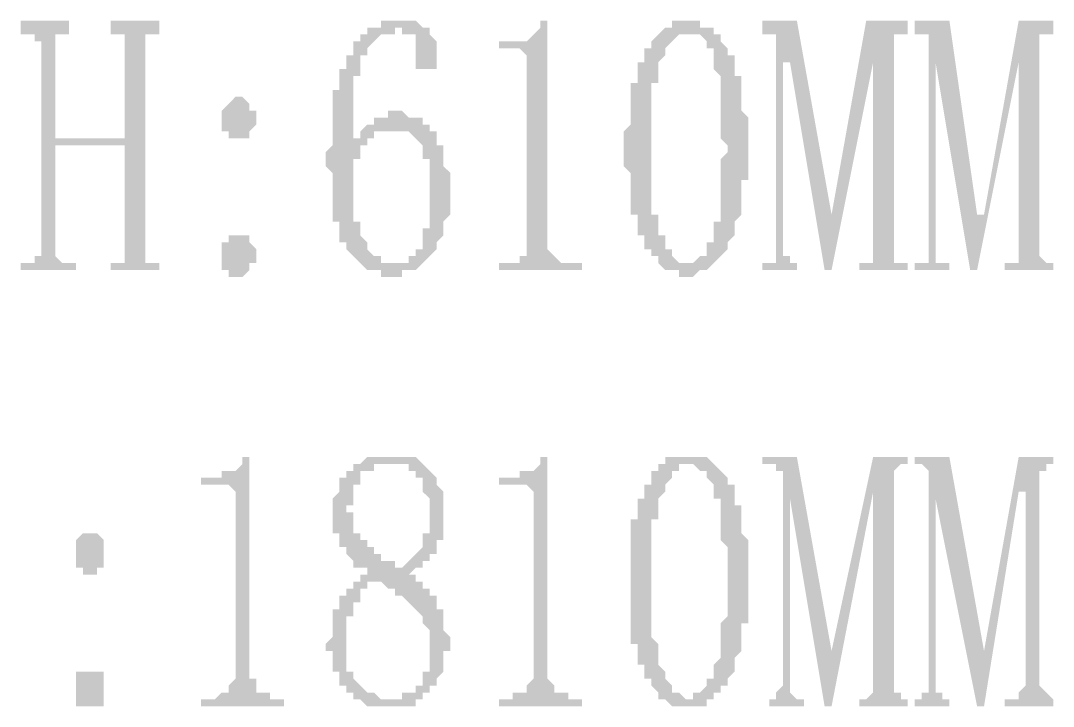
# Model space of a CAD drawing. Header units: inches. Extents: x 11 to 286, y 6 to 196.
# Drawn here: x 73.04 to 79.35, y 69.27 to 73.46 of the extents above; entities that cross this region are included whole.
import ezdxf

# ---------------------------------------------------------------- set-up
doc = ezdxf.new("R2010")
doc.units = ezdxf.units.IN
doc.header["$MEASUREMENT"] = 0
doc.layers.add('PDF_实体填充', color=7, linetype='Continuous', true_color=0xffffff)

msp = doc.modelspace()

# ---------------------------------------------------------------- hatches: boundary and pattern name
at = {"layer": 'PDF_实体填充', "transparency": 33554559}
for points in [[(73.8011, 72.0654), (73.8011, 72.0231), (73.8011, 71.9808), (73.8434, 71.9808), (73.8858, 71.9808), (73.8858, 71.9384), (73.5894, 71.9384), (73.5894, 71.9808), (73.6318, 71.9808), (73.6741, 71.9808), (73.6741, 72.0231), (73.6741, 72.0654), (73.6741, 72.7004), (73.2508, 72.7004), (73.2508, 72.0654), (73.2508, 72.0231), (73.2931, 71.9808), (73.3354, 71.9808), (73.3778, 71.9808), (73.3778, 71.9384), (73.0391, 71.9384), (73.0391, 71.9808), (73.0814, 71.9808), (73.1238, 71.9808), (73.1238, 72.0231), (73.1661, 72.0231), (73.1661, 72.0654), (73.1661, 73.3354), (73.1238, 73.3354), (73.1238, 73.3778), (73.0814, 73.3778), (73.0391, 73.3778), (73.0391, 73.4624), (73.3354, 73.4624), (73.3354, 73.3778), (73.2931, 73.3778), (73.2508, 73.3778), (73.2508, 73.3354), (73.2508, 72.7428), (73.6741, 72.7428), (73.6741, 73.3354), (73.6741, 73.3778), (73.6318, 73.3778), (73.5894, 73.3778), (73.5894, 73.4624), (73.8858, 73.4624), (73.8858, 73.3778), (73.8434, 73.3778), (73.8011, 73.3778), (73.8011, 73.3354)], [(76.2564, 73.4624), (76.2564, 72.1078), (76.2564, 72.0654), (76.2988, 72.0231), (76.3411, 71.9808), (76.3834, 71.9808), (76.4681, 71.9808), (76.4681, 71.9384), (75.9601, 71.9384), (75.9601, 71.9808), (76.0024, 71.9808), (76.0448, 71.9808), (76.0871, 71.9808), (76.0871, 72.0231), (76.1294, 72.0231), (76.1294, 72.0654), (76.1294, 72.1078), (76.1294, 73.2084), (76.1294, 73.2508), (76.0871, 73.2931), (75.9601, 73.2931), (75.9601, 73.3354), (76.0024, 73.3354), (76.0448, 73.3354), (76.0871, 73.3354), (76.1294, 73.3354), (76.1718, 73.3778), (76.2141, 73.4201), (76.2141, 73.4624)], [(78.3731, 72.0654), (78.3731, 72.0231), (78.3731, 71.9808), (78.4154, 71.9808), (78.4578, 71.9808), (78.4578, 71.9384), (78.1614, 71.9384), (78.1614, 71.9808), (78.2038, 71.9808), (78.2461, 71.9808), (78.2461, 72.0231), (78.2461, 72.0654), (78.2461, 73.2084), (77.9921, 71.9384), (77.9498, 71.9384), (77.7381, 73.2084), (77.6958, 73.2084), (77.6958, 72.0654), (77.6958, 72.0231), (77.7381, 72.0231), (77.7381, 71.9808), (77.7804, 71.9808), (77.7804, 71.9384), (77.5688, 71.9384), (77.5688, 71.9808), (77.6111, 71.9808), (77.6534, 71.9808), (77.6534, 72.0231), (77.6534, 72.0654), (77.6534, 73.3354), (77.6534, 73.3778), (77.6111, 73.3778), (77.5688, 73.3778), (77.5688, 73.4624), (77.7804, 73.4624), (77.9921, 72.2771), (78.2038, 73.4624), (78.4578, 73.4624), (78.4578, 73.3778), (78.4154, 73.3778), (78.3731, 73.3778), (78.3731, 73.3354)], [(79.2621, 72.0654), (79.2621, 72.0231), (79.3044, 71.9808), (79.3468, 71.9808), (79.3468, 71.9384), (79.0504, 71.9384), (79.0504, 71.9808), (79.0928, 71.9808), (79.1351, 71.9808), (79.1351, 72.0231), (79.1351, 72.0654), (79.1351, 73.2084), (78.8811, 71.9384), (78.8388, 71.9384), (78.6271, 73.2084), (78.6271, 72.0654), (78.6271, 72.0231), (78.6271, 71.9808), (78.6694, 71.9808), (78.7118, 71.9808), (78.7118, 71.9384), (78.5001, 71.9384), (78.5001, 71.9808), (78.5424, 71.9808), (78.5848, 71.9808), (78.5848, 72.0231), (78.5848, 72.0654), (78.5848, 73.3354), (78.5848, 73.3778), (78.5424, 73.3778), (78.5001, 73.3778), (78.5001, 73.4624), (78.7118, 73.4624), (78.8811, 72.2771), (78.9234, 72.2771), (79.1351, 73.4624), (79.3468, 73.4624), (79.3468, 73.3778), (79.3044, 73.3778), (79.2621, 73.3778), (79.2621, 73.3354)], [(74.4361, 70.8378), (74.4361, 69.4831), (74.4361, 69.4408), (74.4784, 69.4408), (74.4784, 69.3984), (74.4784, 69.3561), (74.5208, 69.3561), (74.5631, 69.3561), (74.5631, 69.3138), (74.6054, 69.3138), (74.6478, 69.3138), (74.6478, 69.2714), (74.1398, 69.2714), (74.1398, 69.3138), (74.2244, 69.3138), (74.2668, 69.3561), (74.3091, 69.3561), (74.3091, 69.3984), (74.3514, 69.4408), (74.3514, 69.4831), (74.3514, 70.5414), (74.3514, 70.5838), (74.3091, 70.6261), (74.2668, 70.6261), (74.1398, 70.6261), (74.1398, 70.6684), (74.2244, 70.6684), (74.2668, 70.6684), (74.2668, 70.7108), (74.3091, 70.7108), (74.3514, 70.7108), (74.3938, 70.7531), (74.3938, 70.7954), (74.4361, 70.7954)], [(76.2564, 70.8378), (76.2564, 69.4831), (76.2564, 69.4408), (76.2988, 69.3984), (76.2988, 69.3561), (76.3411, 69.3561), (76.3834, 69.3561), (76.3834, 69.3138), (76.4258, 69.3138), (76.4681, 69.3138), (76.4681, 69.2714), (75.9601, 69.2714), (75.9601, 69.3138), (76.0024, 69.3138), (76.0448, 69.3138), (76.0448, 69.3561), (76.0871, 69.3561), (76.1294, 69.3561), (76.1294, 69.3984), (76.1718, 69.4408), (76.1718, 69.4831), (76.1718, 70.5414), (76.1718, 70.5838), (76.1294, 70.6261), (76.0871, 70.6261), (75.9601, 70.6261), (75.9601, 70.6684), (76.0024, 70.6684), (76.0448, 70.6684), (76.0871, 70.6684), (76.0871, 70.7108), (76.1294, 70.7108), (76.1718, 70.7108), (76.2141, 70.7531), (76.2141, 70.7954), (76.2564, 70.7954)], [(78.3731, 69.3984), (78.3731, 69.3561), (78.4154, 69.3561), (78.4154, 69.3138), (78.4578, 69.3138), (78.4578, 69.2714), (78.1614, 69.2714), (78.1614, 69.3138), (78.2038, 69.3138), (78.2461, 69.3561), (78.2461, 69.3984), (78.2461, 70.5838), (77.9921, 69.2714), (77.9498, 69.2714), (77.7381, 70.5414), (77.7381, 69.3984), (77.7381, 69.3561), (77.7804, 69.3138), (77.8228, 69.3138), (77.8228, 69.2714), (77.6111, 69.2714), (77.6111, 69.3138), (77.6534, 69.3138), (77.6534, 69.3561), (77.6958, 69.3984), (77.6958, 70.6684), (77.6958, 70.7108), (77.6534, 70.7108), (77.6534, 70.7531), (77.6111, 70.7531), (77.5688, 70.7531), (77.5688, 70.7954), (77.7804, 70.7954), (77.9921, 69.6101), (78.2461, 70.7954), (78.4578, 70.7954), (78.4578, 70.7531), (78.4154, 70.7531), (78.3731, 70.7108), (78.3731, 70.6684)], [(79.2621, 69.3984), (79.3044, 69.3561), (79.3468, 69.3138), (79.3468, 69.2714), (79.0504, 69.2714), (79.0504, 69.3138), (79.0928, 69.3138), (79.1351, 69.3138), (79.1351, 69.3561), (79.1774, 69.3984), (79.1774, 70.5838), (79.1351, 70.5838), (78.9234, 69.2714), (78.8811, 69.2714), (78.6271, 70.5414), (78.6271, 69.3984), (78.6271, 69.3561), (78.6694, 69.3561), (78.6694, 69.3138), (78.7118, 69.3138), (78.7118, 69.2714), (78.5001, 69.2714), (78.5001, 69.3138), (78.5424, 69.3138), (78.5424, 69.3561), (78.5848, 69.3561), (78.5848, 69.3984), (78.5848, 70.6684), (78.5848, 70.7108), (78.5424, 70.7531), (78.5001, 70.7531), (78.5001, 70.7954), (78.7118, 70.7954), (78.9234, 69.6101), (79.1351, 70.7954), (79.3468, 70.7954), (79.3468, 70.7531), (79.3044, 70.7531), (79.3044, 70.7108), (79.2621, 70.7108), (79.2621, 70.6684)]]:
    msp.add_hatch(color=7, dxfattribs=at).paths.add_polyline_path(points, flags=0)
h = msp.add_hatch(color=7, dxfattribs=at)
h.paths.add_polyline_path([(75.0711, 72.5311), (75.0711, 72.4888), (75.0711, 72.4888), (75.0711, 72.4464), (75.0711, 72.4041), (75.0711, 72.4041), (75.0711, 72.3618), (75.0711, 72.3618), (75.0711, 72.3194), (75.0711, 72.3194), (75.0711, 72.2771), (75.0711, 72.2771), (75.0711, 72.2348), (75.1134, 72.2348), (75.1134, 72.1924), (75.1134, 72.1924), (75.1134, 72.1501), (75.1134, 72.1501), (75.1134, 72.1501), (75.1558, 72.1078), (75.1558, 72.1078), (75.1558, 72.0654), (75.1558, 72.0654), (75.1981, 72.0231), (75.1981, 72.0231), (75.1981, 72.0231), (75.2404, 72.0231), (75.2404, 71.9808), (75.2404, 71.9808), (75.2828, 71.9808), (75.2828, 71.9808), (75.2828, 71.9808), (75.3251, 71.9808), (75.3251, 71.9808), (75.3674, 71.9808), (75.3674, 71.9808), (75.3674, 71.9808), (75.4098, 71.9808), (75.4098, 71.9808), (75.4098, 72.0231), (75.4521, 72.0231), (75.4521, 72.0231), (75.4521, 72.0654), (75.4944, 72.0654), (75.4944, 72.0654), (75.4944, 72.1078), (75.4944, 72.1078), (75.4944, 72.1078), (75.4944, 72.1501), (75.4944, 72.1501), (75.4944, 72.1924), (75.5368, 72.1924), (75.5368, 72.2348), (75.5368, 72.2348), (75.5368, 72.2771), (75.5368, 72.2771), (75.5368, 72.3194), (75.5368, 72.3618), (75.5368, 72.3618), (75.5368, 72.4041), (75.5368, 72.4464), (75.5368, 72.4464), (75.5368, 72.4888), (75.5368, 72.5311), (75.5368, 72.5311), (75.5368, 72.5734), (75.5368, 72.5734), (75.5368, 72.6158), (75.4944, 72.6158), (75.4944, 72.6581), (75.4944, 72.6581), (75.4944, 72.6581), (75.4944, 72.7004), (75.4944, 72.7004), (75.4521, 72.7428), (75.4521, 72.7428), (75.4521, 72.7428), (75.4098, 72.7851), (75.4098, 72.7851), (75.4098, 72.7851), (75.3674, 72.7851), (75.3674, 72.7851), (75.3251, 72.7851), (75.3251, 72.7851), (75.3251, 72.7851), (75.2828, 72.7851), (75.2828, 72.7851), (75.2404, 72.7851), (75.2404, 72.7851), (75.2404, 72.7851), (75.1981, 72.7851), (75.1981, 72.7428), (75.1981, 72.7428), (75.1558, 72.7428), (75.1558, 72.7428), (75.1558, 72.7004), (75.1558, 72.7004), (75.1134, 72.7004), (75.1134, 72.6581), (75.1134, 72.6581), (75.1134, 72.6158), (75.0711, 72.6158), (75.0711, 72.5734), (75.0711, 72.5734), (75.0711, 72.5311), (75.0711, 72.5311), (75.0711, 72.5311)], flags=0)
h.paths.add_polyline_path([(75.3251, 72.9121), (75.3674, 72.9121), (75.3674, 72.9121), (75.4098, 72.8698), (75.4098, 72.8698), (75.4098, 72.8698), (75.4521, 72.8698), (75.4521, 72.8698), (75.4944, 72.8698), (75.4944, 72.8698), (75.4944, 72.8274), (75.5368, 72.8274), (75.5368, 72.8274), (75.5368, 72.7851), (75.5791, 72.7851), (75.5791, 72.7851), (75.5791, 72.7428), (75.5791, 72.7428), (75.5791, 72.7428), (75.5791, 72.7004), (75.6214, 72.7004), (75.6214, 72.6581), (75.6214, 72.6581), (75.6214, 72.6158), (75.6214, 72.6158), (75.6214, 72.5734), (75.6214, 72.5734), (75.6638, 72.5311), (75.6638, 72.5311), (75.6638, 72.4888), (75.6638, 72.4888), (75.6638, 72.4464), (75.6638, 72.4464), (75.6638, 72.4041), (75.6638, 72.3618), (75.6638, 72.3618), (75.6638, 72.3194), (75.6638, 72.3194), (75.6638, 72.2771), (75.6214, 72.2348), (75.6214, 72.2348), (75.6214, 72.1924), (75.6214, 72.1924), (75.6214, 72.1501), (75.6214, 72.1501), (75.6214, 72.1501), (75.5791, 72.1078), (75.5791, 72.1078), (75.5791, 72.0654), (75.5791, 72.0654), (75.5791, 72.0654), (75.5368, 72.0231), (75.5368, 72.0231), (75.5368, 72.0231), (75.4944, 71.9808), (75.4944, 71.9808), (75.4944, 71.9808), (75.4521, 71.9384), (75.4521, 71.9384), (75.4521, 71.9384), (75.4098, 71.9384), (75.4098, 71.9384), (75.3674, 71.9384), (75.3674, 71.8961), (75.3674, 71.8961), (75.3251, 71.8961), (75.3251, 71.8961), (75.3251, 71.8961), (75.2828, 71.8961), (75.2828, 71.8961), (75.2404, 71.8961), (75.2404, 71.8961), (75.2404, 71.9384), (75.1981, 71.9384), (75.1981, 71.9384), (75.1558, 71.9384), (75.1558, 71.9384), (75.1558, 71.9384), (75.1134, 71.9808), (75.1134, 71.9808), (75.1134, 71.9808), (75.0711, 72.0231), (75.0711, 72.0231), (75.0711, 72.0231), (75.0288, 72.0654), (75.0288, 72.0654), (75.0288, 72.0654), (75.0288, 72.1078), (75.0288, 72.1078), (74.9864, 72.1078), (74.9864, 72.1501), (74.9864, 72.1501), (74.9864, 72.1924), (74.9864, 72.1924), (74.9864, 72.1924), (74.9864, 72.2348), (74.9441, 72.2348), (74.9441, 72.2771), (74.9441, 72.2771), (74.9441, 72.3194), (74.9441, 72.3194), (74.9441, 72.3618), (74.9441, 72.3618), (74.9441, 72.4041), (74.9441, 72.4464), (74.9441, 72.4464), (74.9441, 72.4888), (74.9441, 72.4888), (74.9441, 72.5311), (74.9018, 72.5734), (74.9018, 72.5734), (74.9018, 72.6158), (74.9018, 72.6158), (74.9018, 72.6581), (74.9018, 72.6581), (74.9441, 72.7004), (74.9441, 72.7428), (74.9441, 72.7428), (74.9441, 72.7851), (74.9441, 72.7851), (74.9441, 72.8274), (74.9441, 72.8698), (74.9441, 72.8698), (74.9441, 72.9121), (74.9441, 72.9121), (74.9441, 72.9544), (74.9441, 72.9544), (74.9441, 72.9968), (74.9441, 72.9968), (74.9441, 73.0391), (74.9864, 73.0391), (74.9864, 73.0814), (74.9864, 73.0814), (74.9864, 73.1238), (74.9864, 73.1238), (74.9864, 73.1661), (74.9864, 73.1661), (75.0288, 73.1661), (75.0288, 73.2084), (75.0288, 73.2084), (75.0288, 73.2508), (75.0288, 73.2508), (75.0288, 73.2508), (75.0711, 73.2508), (75.0711, 73.2931), (75.0711, 73.2931), (75.0711, 73.3354), (75.1134, 73.3354), (75.1134, 73.3354), (75.1134, 73.3778), (75.1558, 73.3778), (75.1558, 73.3778), (75.1558, 73.4201), (75.1981, 73.4201), (75.1981, 73.4201), (75.1981, 73.4201), (75.2404, 73.4201), (75.2404, 73.4624), (75.2828, 73.4624), (75.2828, 73.4624), (75.2828, 73.4624), (75.3251, 73.4624), (75.3251, 73.4624), (75.3674, 73.4624), (75.3674, 73.4624), (75.4098, 73.4624), (75.4098, 73.4624), (75.4098, 73.4624), (75.4521, 73.4624), (75.4521, 73.4624), (75.4944, 73.4201), (75.4944, 73.4201), (75.4944, 73.4201), (75.5368, 73.4201), (75.5368, 73.3778), (75.5368, 73.3778), (75.5791, 73.3354), (75.5791, 73.3354), (75.5791, 73.2931), (75.5791, 73.2931), (75.5791, 73.2931), (75.5791, 73.2508), (75.5791, 73.2508), (75.5791, 73.2084), (75.5791, 73.2084), (75.5791, 73.2084), (75.5791, 73.1661), (75.5368, 73.1661), (75.5368, 73.1661), (75.4944, 73.1661), (75.4944, 73.1661), (75.4944, 73.1661), (75.4521, 73.1661), (75.4521, 73.2084), (75.4521, 73.2084), (75.4521, 73.2084), (75.4521, 73.2508), (75.4521, 73.2508), (75.4521, 73.2508), (75.4521, 73.2931), (75.4521, 73.2931), (75.4521, 73.3354), (75.4521, 73.3354), (75.4521, 73.3778), (75.4098, 73.3778), (75.4098, 73.3778), (75.4098, 73.3778), (75.4098, 73.3778), (75.3674, 73.3778), (75.3674, 73.4201), (75.3674, 73.4201), (75.3251, 73.4201), (75.3251, 73.3778), (75.2828, 73.3778), (75.2828, 73.3778), (75.2828, 73.3778), (75.2404, 73.3778), (75.2404, 73.3778), (75.1981, 73.3354), (75.1981, 73.3354), (75.1981, 73.3354), (75.1558, 73.2931), (75.1558, 73.2931), (75.1558, 73.2931), (75.1558, 73.2508), (75.1558, 73.2508), (75.1134, 73.2508), (75.1134, 73.2508), (75.1134, 73.2084), (75.1134, 73.2084), (75.1134, 73.2084), (75.1134, 73.1661), (75.1134, 73.1661), (75.1134, 73.1238), (75.0711, 73.1238), (75.0711, 73.1238), (75.0711, 73.0814), (75.0711, 73.0814), (75.0711, 73.0391), (75.0711, 73.0391), (75.0711, 72.9968), (75.0711, 72.9544), (75.0711, 72.9544), (75.0711, 72.9121), (75.0711, 72.9121), (75.0711, 72.8698), (75.0711, 72.8274), (75.0711, 72.8274), (75.0711, 72.7851), (75.0711, 72.7428), (75.0711, 72.7004), (75.0711, 72.7004), (75.0711, 72.6581), (75.0711, 72.7004), (75.0711, 72.7004), (75.0711, 72.7428), (75.1134, 72.7428), (75.1134, 72.7428), (75.1134, 72.7851), (75.1134, 72.7851), (75.1558, 72.8274), (75.1558, 72.8274), (75.1558, 72.8274), (75.1981, 72.8274), (75.1981, 72.8698), (75.1981, 72.8698), (75.2404, 72.8698), (75.2404, 72.8698), (75.2404, 72.8698), (75.2828, 72.8698), (75.2828, 72.9121), (75.3251, 72.9121), (75.3251, 72.9121), (75.3251, 72.9121), (75.3251, 72.9121), (75.3251, 72.9121)], flags=0)
h = msp.add_hatch(color=7, dxfattribs=at)
h.paths.add_polyline_path([(77.1031, 73.3778), (77.1031, 73.3778), (77.0608, 73.3778), (77.0608, 73.3778), (77.0608, 73.3778), (77.0608, 73.3778), (77.0184, 73.3354), (77.0184, 73.3354), (77.0184, 73.3354), (76.9761, 73.2931), (76.9761, 73.2931), (76.9761, 73.2508), (76.9761, 73.2508), (76.9338, 73.2084), (76.9338, 73.2084), (76.9338, 73.2084), (76.9338, 73.1661), (76.9338, 73.1661), (76.9338, 73.1238), (76.9338, 73.1238), (76.9338, 73.0814), (76.8914, 73.0814), (76.8914, 73.0391), (76.8914, 73.0391), (76.8914, 72.9968), (76.8914, 72.9968), (76.8914, 72.9544), (76.8914, 72.9544), (76.8914, 72.9121), (76.8914, 72.9121), (76.8914, 72.8698), (76.8914, 72.8698), (76.8914, 72.8274), (76.8914, 72.7851), (76.8914, 72.7851), (76.8914, 72.7428), (76.8914, 72.7428), (76.8914, 72.7004), (76.8914, 72.7004), (76.8914, 72.6581), (76.8914, 72.6158), (76.8914, 72.6158), (76.8914, 72.5734), (76.8914, 72.5734), (76.8914, 72.5311), (76.8914, 72.4888), (76.8914, 72.4888), (76.8914, 72.4464), (76.8914, 72.4464), (76.8914, 72.4041), (76.8914, 72.4041), (76.8914, 72.3618), (76.8914, 72.3618), (76.8914, 72.3194), (76.8914, 72.3194), (76.8914, 72.2771), (76.9338, 72.2771), (76.9338, 72.2348), (76.9338, 72.2348), (76.9338, 72.1924), (76.9338, 72.1924), (76.9338, 72.1924), (76.9338, 72.1501), (76.9761, 72.1501), (76.9761, 72.1078), (76.9761, 72.1078), (76.9761, 72.0654), (77.0184, 72.0654), (77.0184, 72.0231), (77.0184, 72.0231), (77.0184, 72.0231), (77.0608, 71.9808), (77.0608, 71.9808), (77.0608, 71.9808), (77.1031, 71.9808), (77.1031, 71.9808), (77.1031, 71.9808), (77.1031, 71.9808), (77.1454, 71.9808), (77.1454, 71.9808), (77.1454, 71.9808), (77.1878, 72.0231), (77.1878, 72.0231), (77.1878, 72.0231), (77.2301, 72.0231), (77.2301, 72.0654), (77.2301, 72.0654), (77.2301, 72.1078), (77.2724, 72.1078), (77.2724, 72.1501), (77.2724, 72.1501), (77.2724, 72.1924), (77.2724, 72.1924), (77.2724, 72.2348), (77.3148, 72.2348), (77.3148, 72.2348), (77.3148, 72.2771), (77.3148, 72.2771), (77.3148, 72.3194), (77.3148, 72.3194), (77.3148, 72.3618), (77.3148, 72.3618), (77.3148, 72.4041), (77.3148, 72.4041), (77.3148, 72.4464), (77.3148, 72.4464), (77.3148, 72.4888), (77.3148, 72.5311), (77.3148, 72.5311), (77.3148, 72.5734), (77.3148, 72.6158), (77.3148, 72.6158), (77.3571, 72.6581), (77.3571, 72.6581), (77.3571, 72.7004), (77.3571, 72.7004), (77.3148, 72.7428), (77.3148, 72.7851), (77.3148, 72.7851), (77.3148, 72.8274), (77.3148, 72.8698), (77.3148, 72.8698), (77.3148, 72.9121), (77.3148, 72.9121), (77.3148, 72.9544), (77.3148, 72.9544), (77.3148, 72.9968), (77.3148, 72.9968), (77.3148, 73.0391), (77.3148, 73.0391), (77.3148, 73.0814), (77.3148, 73.0814), (77.3148, 73.1238), (77.3148, 73.1238), (77.2724, 73.1661), (77.2724, 73.1661), (77.2724, 73.2084), (77.2724, 73.2084), (77.2724, 73.2084), (77.2724, 73.2508), (77.2724, 73.2508), (77.2724, 73.2931), (77.2301, 73.2931), (77.2301, 73.2931), (77.2301, 73.3354), (77.2301, 73.3354), (77.1878, 73.3778), (77.1878, 73.3778), (77.1878, 73.3778), (77.1454, 73.3778), (77.1454, 73.3778), (77.1454, 73.3778), (77.1031, 73.3778), (77.1031, 73.3778), (77.1031, 73.3778)], flags=0)
h.paths.add_polyline_path([(77.1031, 71.8961), (77.1031, 71.8961), (77.0608, 71.8961), (77.0608, 71.8961), (77.0608, 71.9384), (77.0184, 71.9384), (77.0184, 71.9384), (77.0184, 71.9384), (76.9761, 71.9384), (76.9761, 71.9384), (76.9338, 71.9808), (76.9338, 71.9808), (76.9338, 71.9808), (76.9338, 72.0231), (76.8914, 72.0231), (76.8914, 72.0231), (76.8914, 72.0654), (76.8491, 72.0654), (76.8491, 72.1078), (76.8491, 72.1078), (76.8491, 72.1078), (76.8491, 72.1501), (76.8068, 72.1501), (76.8068, 72.1924), (76.8068, 72.1924), (76.8068, 72.2348), (76.8068, 72.2348), (76.8068, 72.2348), (76.8068, 72.2771), (76.7644, 72.2771), (76.7644, 72.3194), (76.7644, 72.3194), (76.7644, 72.3618), (76.7644, 72.3618), (76.7644, 72.4041), (76.7644, 72.4041), (76.7644, 72.4464), (76.7644, 72.4464), (76.7644, 72.4888), (76.7644, 72.5311), (76.7644, 72.5311), (76.7221, 72.5734), (76.7221, 72.5734), (76.7221, 72.6158), (76.7221, 72.6581), (76.7221, 72.6581), (76.7221, 72.7004), (76.7221, 72.7004), (76.7221, 72.7428), (76.7221, 72.7851), (76.7221, 72.7851), (76.7644, 72.8274), (76.7644, 72.8274), (76.7644, 72.8698), (76.7644, 72.9121), (76.7644, 72.9121), (76.7644, 72.9544), (76.7644, 72.9544), (76.7644, 72.9968), (76.7644, 72.9968), (76.7644, 73.0391), (76.7644, 73.0391), (76.7644, 73.0814), (76.8068, 73.0814), (76.8068, 73.1238), (76.8068, 73.1238), (76.8068, 73.1661), (76.8068, 73.1661), (76.8068, 73.1661), (76.8068, 73.2084), (76.8491, 73.2084), (76.8491, 73.2508), (76.8491, 73.2508), (76.8491, 73.2508), (76.8491, 73.2931), (76.8914, 73.2931), (76.8914, 73.3354), (76.8914, 73.3354), (76.9338, 73.3778), (76.9338, 73.3778), (76.9338, 73.3778), (76.9761, 73.4201), (76.9761, 73.4201), (76.9761, 73.4201), (77.0184, 73.4201), (77.0184, 73.4624), (77.0184, 73.4624), (77.0608, 73.4624), (77.0608, 73.4624), (77.0608, 73.4624), (77.1031, 73.4624), (77.1031, 73.4624), (77.1454, 73.4624), (77.1454, 73.4624), (77.1454, 73.4624), (77.1878, 73.4624), (77.1878, 73.4624), (77.1878, 73.4201), (77.2301, 73.4201), (77.2301, 73.4201), (77.2301, 73.4201), (77.2724, 73.4201), (77.2724, 73.3778), (77.2724, 73.3778), (77.3148, 73.3778), (77.3148, 73.3354), (77.3148, 73.3354), (77.3571, 73.2931), (77.3571, 73.2931), (77.3571, 73.2508), (77.3571, 73.2508), (77.3994, 73.2508), (77.3994, 73.2084), (77.3994, 73.2084), (77.3994, 73.2084), (77.3994, 73.1661), (77.3994, 73.1661), (77.3994, 73.1238), (77.4418, 73.1238), (77.4418, 73.0814), (77.4418, 73.0814), (77.4418, 73.0391), (77.4418, 73.0391), (77.4418, 72.9968), (77.4418, 72.9968), (77.4418, 72.9544), (77.4418, 72.9544), (77.4418, 72.9121), (77.4418, 72.9121), (77.4841, 72.8698), (77.4841, 72.8698), (77.4841, 72.8274), (77.4841, 72.7851), (77.4841, 72.7851), (77.4841, 72.7428), (77.4841, 72.7004), (77.4841, 72.7004), (77.4841, 72.7004), (77.4841, 72.6581), (77.4841, 72.6158), (77.4841, 72.6158), (77.4841, 72.5734), (77.4841, 72.5734), (77.4841, 72.5311), (77.4841, 72.4888), (77.4418, 72.4888), (77.4418, 72.4464), (77.4418, 72.4464), (77.4418, 72.4041), (77.4418, 72.4041), (77.4418, 72.3618), (77.4418, 72.3618), (77.4418, 72.3194), (77.4418, 72.3194), (77.4418, 72.2771), (77.4418, 72.2771), (77.3994, 72.2348), (77.3994, 72.2348), (77.3994, 72.1924), (77.3994, 72.1924), (77.3994, 72.1924), (77.3994, 72.1501), (77.3994, 72.1501), (77.3571, 72.1078), (77.3571, 72.1078), (77.3571, 72.1078), (77.3571, 72.0654), (77.3571, 72.0654), (77.3148, 72.0231), (77.3148, 72.0231), (77.3148, 72.0231), (77.2724, 71.9808), (77.2724, 71.9808), (77.2724, 71.9808), (77.2301, 71.9384), (77.2301, 71.9384), (77.2301, 71.9384), (77.1878, 71.9384), (77.1878, 71.9384), (77.1878, 71.9384), (77.1454, 71.8961), (77.1454, 71.8961), (77.1031, 71.8961), (77.1031, 71.8961), (77.1031, 71.8961), (77.1031, 71.8961)], flags=0)
h = msp.add_hatch(color=7, dxfattribs=at)
h.paths.add_polyline_path([(74.4784, 72.8698), (74.4784, 72.8274), (74.4784, 72.8274), (74.4361, 72.7851), (74.4361, 72.7851), (74.4361, 72.7851), (74.4361, 72.7428), (74.3938, 72.7428), (74.3938, 72.7428), (74.3938, 72.7428), (74.3514, 72.7428), (74.3514, 72.7428), (74.3514, 72.7428), (74.3091, 72.7428), (74.3091, 72.7428), (74.3091, 72.7851), (74.2668, 72.7851), (74.2668, 72.7851), (74.2668, 72.8274), (74.2668, 72.8698), (74.2668, 72.8698), (74.2668, 72.8698), (74.2668, 72.9121), (74.2668, 72.9121), (74.3091, 72.9544), (74.3091, 72.9544), (74.3091, 72.9544), (74.3091, 72.9544), (74.3514, 72.9968), (74.3514, 72.9968), (74.3514, 72.9968), (74.3938, 72.9968), (74.3938, 72.9968), (74.4361, 72.9544), (74.4361, 72.9544), (74.4361, 72.9544), (74.4361, 72.9121), (74.4784, 72.9121), (74.4784, 72.9121), (74.4784, 72.8698), (74.4784, 72.8698), (74.4784, 72.8698)], flags=0)
h.paths.add_polyline_path([(74.4784, 72.0231), (74.4784, 71.9808), (74.4784, 71.9808), (74.4361, 71.9808), (74.4361, 71.9384), (74.4361, 71.9384), (74.4361, 71.9384), (74.3938, 71.8961), (74.3938, 71.8961), (74.3938, 71.8961), (74.3514, 71.8961), (74.3514, 71.8961), (74.3514, 71.8961), (74.3091, 71.8961), (74.3091, 71.9384), (74.3091, 71.9384), (74.2668, 71.9384), (74.2668, 71.9808), (74.2668, 71.9808), (74.2668, 72.0231), (74.2668, 72.0231), (74.2668, 72.0654), (74.2668, 72.0654), (74.2668, 72.1078), (74.3091, 72.1078), (74.3091, 72.1078), (74.3091, 72.1078), (74.3091, 72.1501), (74.3514, 72.1501), (74.3514, 72.1501), (74.3514, 72.1501), (74.3938, 72.1501), (74.3938, 72.1501), (74.4361, 72.1501), (74.4361, 72.1078), (74.4361, 72.1078), (74.4361, 72.1078), (74.4784, 72.0654), (74.4784, 72.0654), (74.4784, 72.0231), (74.4784, 72.0231), (74.4784, 72.0231), (74.4784, 72.0231)], flags=0)
h = msp.add_hatch(color=7, dxfattribs=at)
h.paths.add_polyline_path([(75.0288, 69.6524), (75.0288, 69.6101), (75.0288, 69.6101), (75.0288, 69.5678), (75.0288, 69.5678), (75.0288, 69.5254), (75.0288, 69.5254), (75.0288, 69.4831), (75.0711, 69.4831), (75.0711, 69.4408), (75.0711, 69.4408), (75.0711, 69.4408), (75.1134, 69.3984), (75.1134, 69.3984), (75.1134, 69.3984), (75.1558, 69.3561), (75.1558, 69.3561), (75.1558, 69.3561), (75.1981, 69.3561), (75.1981, 69.3561), (75.2404, 69.3138), (75.2404, 69.3138), (75.2404, 69.3138), (75.2828, 69.3138), (75.2828, 69.3138), (75.3251, 69.3138), (75.3251, 69.3138), (75.3251, 69.3138), (75.3674, 69.3138), (75.3674, 69.3561), (75.4098, 69.3561), (75.4098, 69.3561), (75.4098, 69.3561), (75.4521, 69.3561), (75.4521, 69.3984), (75.4521, 69.3984), (75.4944, 69.3984), (75.4944, 69.3984), (75.4944, 69.4408), (75.4944, 69.4408), (75.4944, 69.4831), (75.5368, 69.4831), (75.5368, 69.5254), (75.5368, 69.5254), (75.5368, 69.5678), (75.5368, 69.5678), (75.5368, 69.6101), (75.5368, 69.6101), (75.5368, 69.6524), (75.5368, 69.6524), (75.5368, 69.6948), (75.5368, 69.6948), (75.5368, 69.6948), (75.5368, 69.7371), (75.5368, 69.7371), (75.4944, 69.7794), (75.4944, 69.7794), (75.4944, 69.8218), (75.4944, 69.8218), (75.4521, 69.8641), (75.4521, 69.8641), (75.4521, 69.8641), (75.4521, 69.8641), (75.4098, 69.9064), (75.4098, 69.9064), (75.4098, 69.9064), (75.3674, 69.9488), (75.3674, 69.9488), (75.3674, 69.9488), (75.3251, 69.9488), (75.3251, 69.9911), (75.3251, 69.9911), (75.2828, 69.9911), (75.2828, 69.9911), (75.2404, 70.0334), (75.2404, 70.0334), (75.1981, 70.0334), (75.1981, 70.0334), (75.1981, 70.0334), (75.1558, 70.0334), (75.1558, 69.9911), (75.1558, 69.9911), (75.1134, 69.9911), (75.1134, 69.9488), (75.1134, 69.9488), (75.1134, 69.9064), (75.0711, 69.9064), (75.0711, 69.9064), (75.0711, 69.8641), (75.0711, 69.8641), (75.0711, 69.8218), (75.0288, 69.8218), (75.0288, 69.7794), (75.0288, 69.7794), (75.0288, 69.7371), (75.0288, 69.7371), (75.0288, 69.6948), (75.0288, 69.6948), (75.0288, 69.6524), (75.0288, 69.6524), (75.0288, 69.6524)], flags=0)
h.paths.add_polyline_path([(75.6638, 69.6524), (75.6638, 69.6524), (75.6638, 69.6101), (75.6214, 69.6101), (75.6214, 69.5678), (75.6214, 69.5678), (75.6214, 69.5254), (75.6214, 69.5254), (75.6214, 69.4831), (75.6214, 69.4831), (75.5791, 69.4408), (75.5791, 69.4408), (75.5791, 69.3984), (75.5791, 69.3984), (75.5368, 69.3984), (75.5368, 69.3561), (75.5368, 69.3561), (75.5368, 69.3561), (75.4944, 69.3561), (75.4944, 69.3138), (75.4944, 69.3138), (75.4521, 69.3138), (75.4521, 69.3138), (75.4521, 69.2714), (75.4098, 69.2714), (75.4098, 69.2714), (75.3674, 69.2714), (75.3674, 69.2714), (75.3251, 69.2714), (75.3251, 69.2714), (75.3251, 69.2714), (75.2828, 69.2714), (75.2828, 69.2714), (75.2828, 69.2714), (75.2404, 69.2714), (75.2404, 69.2714), (75.1981, 69.2714), (75.1981, 69.2714), (75.1558, 69.2714), (75.1558, 69.2714), (75.1558, 69.2714), (75.1134, 69.3138), (75.1134, 69.3138), (75.1134, 69.3138), (75.0711, 69.3138), (75.0711, 69.3561), (75.0711, 69.3561), (75.0288, 69.3561), (75.0288, 69.3561), (75.0288, 69.3984), (74.9864, 69.3984), (74.9864, 69.4408), (74.9864, 69.4408), (74.9864, 69.4831), (74.9441, 69.4831), (74.9441, 69.4831), (74.9441, 69.5254), (74.9441, 69.5254), (74.9441, 69.5678), (74.9441, 69.5678), (74.9441, 69.6101), (74.9018, 69.6101), (74.9018, 69.6524), (74.9018, 69.6524), (74.9441, 69.6948), (74.9441, 69.6948), (74.9441, 69.7371), (74.9441, 69.7794), (74.9441, 69.7794), (74.9441, 69.7794), (74.9441, 69.8218), (74.9441, 69.8218), (74.9441, 69.8641), (74.9864, 69.8641), (74.9864, 69.9064), (74.9864, 69.9064), (74.9864, 69.9064), (74.9864, 69.9488), (75.0288, 69.9488), (75.0288, 69.9488), (75.0288, 69.9911), (75.0711, 69.9911), (75.0711, 69.9911), (75.0711, 70.0334), (75.1134, 70.0334), (75.1134, 70.0334), (75.1134, 70.0758), (75.1558, 70.0758), (75.1558, 70.0758), (75.1558, 70.1181), (75.1134, 70.1181), (75.1134, 70.1181), (75.0711, 70.1181), (75.0711, 70.1604), (75.0711, 70.1604), (75.0711, 70.1604), (75.0288, 70.2028), (75.0288, 70.2028), (75.0288, 70.2451), (74.9864, 70.2451), (74.9864, 70.2451), (74.9864, 70.2451), (74.9864, 70.2874), (74.9864, 70.2874), (74.9864, 70.3298), (74.9441, 70.3298), (74.9441, 70.3721), (74.9441, 70.3721), (74.9441, 70.4144), (74.9441, 70.4144), (74.9441, 70.4568), (74.9441, 70.4568), (74.9441, 70.4991), (74.9441, 70.4991), (74.9441, 70.5414), (74.9441, 70.5414), (74.9864, 70.5838), (74.9864, 70.5838), (74.9864, 70.6261), (74.9864, 70.6261), (74.9864, 70.6684), (75.0288, 70.6684), (75.0288, 70.6684), (75.0288, 70.7108), (75.0288, 70.7108), (75.0711, 70.7108), (75.0711, 70.7531), (75.0711, 70.7531), (75.1134, 70.7531), (75.1134, 70.7531), (75.1134, 70.7531), (75.1558, 70.7954), (75.1558, 70.7954), (75.1558, 70.7954), (75.1981, 70.7954), (75.1981, 70.7954), (75.2404, 70.7954), (75.2404, 70.7954), (75.2828, 70.7954), (75.2828, 70.7954), (75.2828, 70.7954), (75.3251, 70.7954), (75.3251, 70.7954), (75.3674, 70.7954), (75.3674, 70.7954), (75.4098, 70.7954), (75.4098, 70.7954), (75.4098, 70.7954), (75.4521, 70.7954), (75.4521, 70.7954), (75.4944, 70.7531), (75.4944, 70.7531), (75.4944, 70.7531), (75.5368, 70.7108), (75.5368, 70.7108), (75.5368, 70.7108), (75.5368, 70.7108), (75.5791, 70.6684), (75.5791, 70.6684), (75.5791, 70.6261), (75.5791, 70.6261), (75.6214, 70.5838), (75.6214, 70.5838), (75.6214, 70.5414), (75.6214, 70.5414), (75.6214, 70.4991), (75.6214, 70.4991), (75.6214, 70.4568), (75.6214, 70.4568), (75.6214, 70.4568), (75.6214, 70.4144), (75.6214, 70.4144), (75.6214, 70.3721), (75.6214, 70.3721), (75.6214, 70.3298), (75.6214, 70.3298), (75.6214, 70.2874), (75.5791, 70.2874), (75.5791, 70.2451), (75.5791, 70.2451), (75.5791, 70.2451), (75.5791, 70.2028), (75.5368, 70.2028), (75.5368, 70.2028), (75.5368, 70.1604), (75.4944, 70.1604), (75.4944, 70.1604), (75.4944, 70.1181), (75.4521, 70.1181), (75.4521, 70.1181), (75.4521, 70.1181), (75.4098, 70.0758), (75.4098, 70.0758), (75.4098, 70.0758), (75.4521, 70.0758), (75.4521, 70.0334), (75.4944, 70.0334), (75.4944, 70.0334), (75.4944, 69.9911), (75.5368, 69.9911), (75.5368, 69.9911), (75.5368, 69.9488), (75.5791, 69.9488), (75.5791, 69.9064), (75.5791, 69.9064), (75.5791, 69.9064), (75.5791, 69.9064), (75.5791, 69.8641), (75.6214, 69.8641), (75.6214, 69.8218), (75.6214, 69.8218), (75.6214, 69.7794), (75.6214, 69.7794), (75.6214, 69.7371), (75.6214, 69.7371), (75.6638, 69.6948), (75.6638, 69.6948), (75.6638, 69.6524), (75.6638, 69.6524)], flags=0)
h.paths.add_polyline_path([(75.5368, 70.4568), (75.5368, 70.4568), (75.5368, 70.4991), (75.5368, 70.4991), (75.5368, 70.5414), (75.5368, 70.5414), (75.4944, 70.5838), (75.4944, 70.5838), (75.4944, 70.6261), (75.4944, 70.6261), (75.4944, 70.6684), (75.4944, 70.6684), (75.4521, 70.6684), (75.4521, 70.7108), (75.4521, 70.7108), (75.4098, 70.7108), (75.4098, 70.7108), (75.4098, 70.7531), (75.3674, 70.7531), (75.3674, 70.7531), (75.3251, 70.7531), (75.3251, 70.7531), (75.2828, 70.7531), (75.2828, 70.7531), (75.2828, 70.7531), (75.2404, 70.7531), (75.2404, 70.7531), (75.1981, 70.7531), (75.1981, 70.7531), (75.1981, 70.7108), (75.1558, 70.7108), (75.1558, 70.7108), (75.1558, 70.7108), (75.1134, 70.7108), (75.1134, 70.6684), (75.1134, 70.6684), (75.1134, 70.6261), (75.0711, 70.6261), (75.0711, 70.5838), (75.0711, 70.5838), (75.0711, 70.5838), (75.0711, 70.5414), (75.0711, 70.5414), (75.0711, 70.4991), (75.0288, 70.4991), (75.0288, 70.4568), (75.0711, 70.4568), (75.0711, 70.4568), (75.0711, 70.4144), (75.0711, 70.4144), (75.0711, 70.3721), (75.0711, 70.3721), (75.0711, 70.3298), (75.1134, 70.3298), (75.1134, 70.3298), (75.1134, 70.2874), (75.1558, 70.2874), (75.1558, 70.2874), (75.1558, 70.2451), (75.1558, 70.2451), (75.1981, 70.2451), (75.1981, 70.2451), (75.1981, 70.2028), (75.2404, 70.2028), (75.2404, 70.2028), (75.2404, 70.1604), (75.2828, 70.1604), (75.2828, 70.1604), (75.3251, 70.1604), (75.3251, 70.1181), (75.3674, 70.1181), (75.3674, 70.1181), (75.3674, 70.1181), (75.4098, 70.1604), (75.4098, 70.1604), (75.4098, 70.1604), (75.4521, 70.2028), (75.4521, 70.2028), (75.4521, 70.2028), (75.4944, 70.2451), (75.4944, 70.2451), (75.4944, 70.2451), (75.4944, 70.2874), (75.4944, 70.2874), (75.4944, 70.3298), (75.5368, 70.3298), (75.5368, 70.3721), (75.5368, 70.3721), (75.5368, 70.4144), (75.5368, 70.4144), (75.5368, 70.4568), (75.5368, 70.4568), (75.5368, 70.4568)], flags=0)
h = msp.add_hatch(color=7, dxfattribs=at)
h.paths.add_polyline_path([(77.1031, 70.7531), (77.1031, 70.7531), (77.1031, 70.7531), (77.0608, 70.7531), (77.0608, 70.7108), (77.0608, 70.7108), (77.0184, 70.7108), (77.0184, 70.7108), (77.0184, 70.6684), (77.0184, 70.6684), (76.9761, 70.6261), (76.9761, 70.6261), (76.9761, 70.5838), (76.9761, 70.5838), (76.9338, 70.5414), (76.9338, 70.5414), (76.9338, 70.5414), (76.9338, 70.4991), (76.9338, 70.4991), (76.9338, 70.4568), (76.9338, 70.4568), (76.9338, 70.4144), (76.8914, 70.4144), (76.8914, 70.3721), (76.8914, 70.3721), (76.8914, 70.3298), (76.8914, 70.3298), (76.8914, 70.2874), (76.8914, 70.2874), (76.8914, 70.2451), (76.8914, 70.2451), (76.8914, 70.2028), (76.8914, 70.1604), (76.8914, 70.1604), (76.8914, 70.1181), (76.8914, 70.1181), (76.8914, 70.0758), (76.8914, 70.0334), (76.8914, 70.0334), (76.8914, 70.0334), (76.8914, 69.9911), (76.8914, 69.9488), (76.8914, 69.9488), (76.8914, 69.9064), (76.8914, 69.8641), (76.8914, 69.8641), (76.8914, 69.8218), (76.8914, 69.8218), (76.8914, 69.7794), (76.8914, 69.7794), (76.8914, 69.7371), (76.8914, 69.7371), (76.8914, 69.6948), (76.8914, 69.6948), (76.9338, 69.6524), (76.9338, 69.6524), (76.9338, 69.6101), (76.9338, 69.6101), (76.9338, 69.5678), (76.9338, 69.5678), (76.9338, 69.5254), (76.9338, 69.5254), (76.9338, 69.5254), (76.9761, 69.4831), (76.9761, 69.4831), (76.9761, 69.4408), (76.9761, 69.4408), (77.0184, 69.3984), (77.0184, 69.3984), (77.0184, 69.3561), (77.0608, 69.3561), (77.0608, 69.3561), (77.0608, 69.3561), (77.0608, 69.3561), (77.1031, 69.3138), (77.1031, 69.3138), (77.1031, 69.3138), (77.1454, 69.3138), (77.1454, 69.3561), (77.1454, 69.3561), (77.1878, 69.3561), (77.1878, 69.3561), (77.1878, 69.3561), (77.2301, 69.3984), (77.2301, 69.3984), (77.2301, 69.3984), (77.2301, 69.4408), (77.2724, 69.4408), (77.2724, 69.4831), (77.2724, 69.4831), (77.2724, 69.5254), (77.2724, 69.5254), (77.3148, 69.5678), (77.3148, 69.5678), (77.3148, 69.5678), (77.3148, 69.6101), (77.3148, 69.6101), (77.3148, 69.6524), (77.3148, 69.6524), (77.3148, 69.6948), (77.3148, 69.6948), (77.3148, 69.7371), (77.3148, 69.7371), (77.3148, 69.7794), (77.3148, 69.7794), (77.3571, 69.8218), (77.3571, 69.8641), (77.3571, 69.8641), (77.3571, 69.9064), (77.3571, 69.9064), (77.3571, 69.9488), (77.3571, 69.9911), (77.3571, 69.9911), (77.3571, 70.0334), (77.3571, 70.0334), (77.3571, 70.0758), (77.3571, 70.0758), (77.3571, 70.1181), (77.3571, 70.1604), (77.3571, 70.1604), (77.3571, 70.2028), (77.3571, 70.2451), (77.3571, 70.2451), (77.3148, 70.2874), (77.3148, 70.2874), (77.3148, 70.3298), (77.3148, 70.3298), (77.3148, 70.3721), (77.3148, 70.3721), (77.3148, 70.4144), (77.3148, 70.4144), (77.3148, 70.4568), (77.3148, 70.4568), (77.3148, 70.4991), (77.3148, 70.4991), (77.3148, 70.5414), (77.2724, 70.5414), (77.2724, 70.5414), (77.2724, 70.5414), (77.2724, 70.5838), (77.2724, 70.6261), (77.2724, 70.6261), (77.2301, 70.6684), (77.2301, 70.6684), (77.2301, 70.6684), (77.2301, 70.7108), (77.1878, 70.7108), (77.1878, 70.7108), (77.1878, 70.7108), (77.1454, 70.7531), (77.1454, 70.7531), (77.1454, 70.7531), (77.1031, 70.7531), (77.1031, 70.7531), (77.1031, 70.7531)], flags=0)
h.paths.add_polyline_path([(77.1031, 69.2714), (77.1031, 69.2714), (77.1031, 69.2714), (77.0608, 69.2714), (77.0608, 69.2714), (77.0184, 69.2714), (77.0184, 69.2714), (77.0184, 69.2714), (76.9761, 69.3138), (76.9761, 69.3138), (76.9761, 69.3138), (76.9338, 69.3138), (76.9338, 69.3561), (76.9338, 69.3561), (76.8914, 69.3984), (76.8914, 69.3984), (76.8914, 69.3984), (76.8914, 69.4408), (76.8491, 69.4408), (76.8491, 69.4831), (76.8491, 69.4831), (76.8491, 69.4831), (76.8491, 69.5254), (76.8068, 69.5254), (76.8068, 69.5678), (76.8068, 69.5678), (76.8068, 69.5678), (76.8068, 69.6101), (76.8068, 69.6101), (76.8068, 69.6524), (76.7644, 69.6524), (76.7644, 69.6948), (76.7644, 69.6948), (76.7644, 69.7371), (76.7644, 69.7371), (76.7644, 69.7794), (76.7644, 69.7794), (76.7644, 69.8218), (76.7644, 69.8218), (76.7644, 69.8641), (76.7644, 69.9064), (76.7644, 69.9064), (76.7644, 69.9488), (76.7644, 69.9488), (76.7644, 69.9911), (76.7644, 70.0334), (76.7644, 70.0334), (76.7644, 70.0758), (76.7644, 70.0758), (76.7644, 70.1181), (76.7644, 70.1604), (76.7644, 70.1604), (76.7644, 70.2028), (76.7644, 70.2028), (76.7644, 70.2451), (76.7644, 70.2874), (76.7644, 70.2874), (76.7644, 70.3298), (76.7644, 70.3298), (76.7644, 70.3721), (76.7644, 70.3721), (76.7644, 70.4144), (76.8068, 70.4144), (76.8068, 70.4568), (76.8068, 70.4568), (76.8068, 70.4991), (76.8068, 70.4991), (76.8068, 70.4991), (76.8068, 70.5414), (76.8491, 70.5414), (76.8491, 70.5838), (76.8491, 70.5838), (76.8491, 70.5838), (76.8491, 70.6261), (76.8914, 70.6261), (76.8914, 70.6684), (76.8914, 70.6684), (76.8914, 70.7108), (76.9338, 70.7108), (76.9338, 70.7108), (76.9338, 70.7531), (76.9761, 70.7531), (76.9761, 70.7531), (76.9761, 70.7954), (77.0184, 70.7954), (77.0184, 70.7954), (77.0184, 70.7954), (77.0608, 70.7954), (77.0608, 70.7954), (77.1031, 70.7954), (77.1031, 70.7954), (77.1031, 70.7954), (77.1454, 70.7954), (77.1454, 70.7954), (77.1454, 70.7954), (77.1878, 70.7954), (77.1878, 70.7954), (77.2301, 70.7954), (77.2301, 70.7954), (77.2301, 70.7954), (77.2724, 70.7531), (77.2724, 70.7531), (77.2724, 70.7531), (77.3148, 70.7108), (77.3148, 70.7108), (77.3148, 70.7108), (77.3571, 70.6684), (77.3571, 70.6684), (77.3571, 70.6261), (77.3571, 70.6261), (77.3994, 70.6261), (77.3994, 70.5838), (77.3994, 70.5838), (77.3994, 70.5414), (77.3994, 70.5414), (77.3994, 70.5414), (77.3994, 70.4991), (77.4418, 70.4991), (77.4418, 70.4568), (77.4418, 70.4568), (77.4418, 70.4144), (77.4418, 70.4144), (77.4418, 70.3721), (77.4418, 70.3721), (77.4418, 70.3298), (77.4418, 70.3298), (77.4841, 70.2874), (77.4841, 70.2874), (77.4841, 70.2451), (77.4841, 70.2451), (77.4841, 70.2028), (77.4841, 70.1604), (77.4841, 70.1604), (77.4841, 70.1181), (77.4841, 70.1181), (77.4841, 70.0758), (77.4841, 70.0334), (77.4841, 70.0334), (77.4841, 70.0334), (77.4841, 69.9911), (77.4841, 69.9488), (77.4841, 69.9488), (77.4841, 69.9064), (77.4841, 69.8641), (77.4841, 69.8641), (77.4841, 69.8218), (77.4841, 69.8218), (77.4841, 69.7794), (77.4418, 69.7794), (77.4418, 69.7371), (77.4418, 69.7371), (77.4418, 69.6948), (77.4418, 69.6948), (77.4418, 69.6524), (77.4418, 69.6524), (77.4418, 69.6101), (77.4418, 69.6101), (77.3994, 69.5678), (77.3994, 69.5678), (77.3994, 69.5254), (77.3994, 69.5254), (77.3994, 69.5254), (77.3994, 69.4831), (77.3994, 69.4831), (77.3994, 69.4831), (77.3571, 69.4408), (77.3571, 69.4408), (77.3571, 69.3984), (77.3148, 69.3984), (77.3148, 69.3561), (77.3148, 69.3561), (77.2724, 69.3561), (77.2724, 69.3138), (77.2724, 69.3138), (77.2301, 69.3138), (77.2301, 69.3138), (77.2301, 69.2714), (77.1878, 69.2714), (77.1878, 69.2714), (77.1878, 69.2714), (77.1454, 69.2714), (77.1454, 69.2714), (77.1454, 69.2714), (77.1031, 69.2714), (77.1031, 69.2714), (77.1031, 69.2714)], flags=0)
h = msp.add_hatch(color=7, dxfattribs=at)
h.paths.add_polyline_path([(73.5471, 70.2028), (73.5471, 70.2028), (73.5471, 70.1604), (73.5471, 70.1604), (73.5471, 70.1181), (73.5471, 70.1181), (73.5048, 70.1181), (73.5048, 70.0758), (73.5048, 70.0758), (73.4624, 70.0758), (73.4624, 70.0758), (73.4624, 70.0758), (73.4201, 70.0758), (73.4201, 70.1181), (73.4201, 70.1181), (73.3778, 70.1181), (73.3778, 70.1181), (73.3778, 70.1604), (73.3778, 70.1604), (73.3778, 70.2028), (73.3778, 70.2028), (73.3778, 70.2451), (73.3778, 70.2451), (73.3778, 70.2874), (73.3778, 70.2874), (73.3778, 70.2874), (73.4201, 70.3298), (73.4201, 70.3298), (73.4201, 70.3298), (73.4624, 70.3298), (73.4624, 70.3298), (73.5048, 70.3298), (73.5048, 70.3298), (73.5048, 70.3298), (73.5471, 70.2874), (73.5471, 70.2874), (73.5471, 70.2874), (73.5471, 70.2451), (73.5471, 70.2451), (73.5471, 70.2028), (73.5471, 70.2028), (73.5471, 70.2028)], flags=0)
h.paths.add_polyline_path([(73.5471, 69.3561), (73.5471, 69.3561), (73.5471, 69.3138), (73.5471, 69.3138), (73.5471, 69.3138), (73.5471, 69.2714), (73.5048, 69.2714), (73.5048, 69.2714), (73.5048, 69.2714), (73.4624, 69.2714), (73.4624, 69.2714), (73.4624, 69.2714), (73.4201, 69.2714), (73.4201, 69.2714), (73.4201, 69.2714), (73.3778, 69.2714), (73.3778, 69.3138), (73.3778, 69.3138), (73.3778, 69.3561), (73.3778, 69.3561), (73.3778, 69.3561), (73.3778, 69.3984), (73.3778, 69.4408), (73.3778, 69.4408), (73.3778, 69.4408), (73.3778, 69.4831), (73.4201, 69.4831), (73.4201, 69.4831), (73.4201, 69.4831), (73.4624, 69.4831), (73.4624, 69.4831), (73.5048, 69.4831), (73.5048, 69.4831), (73.5048, 69.4831), (73.5471, 69.4831), (73.5471, 69.4831), (73.5471, 69.4408), (73.5471, 69.4408), (73.5471, 69.3984), (73.5471, 69.3984), (73.5471, 69.3561), (73.5471, 69.3561), (73.5471, 69.3561)], flags=0)

doc.saveas('drawing.dxf')
